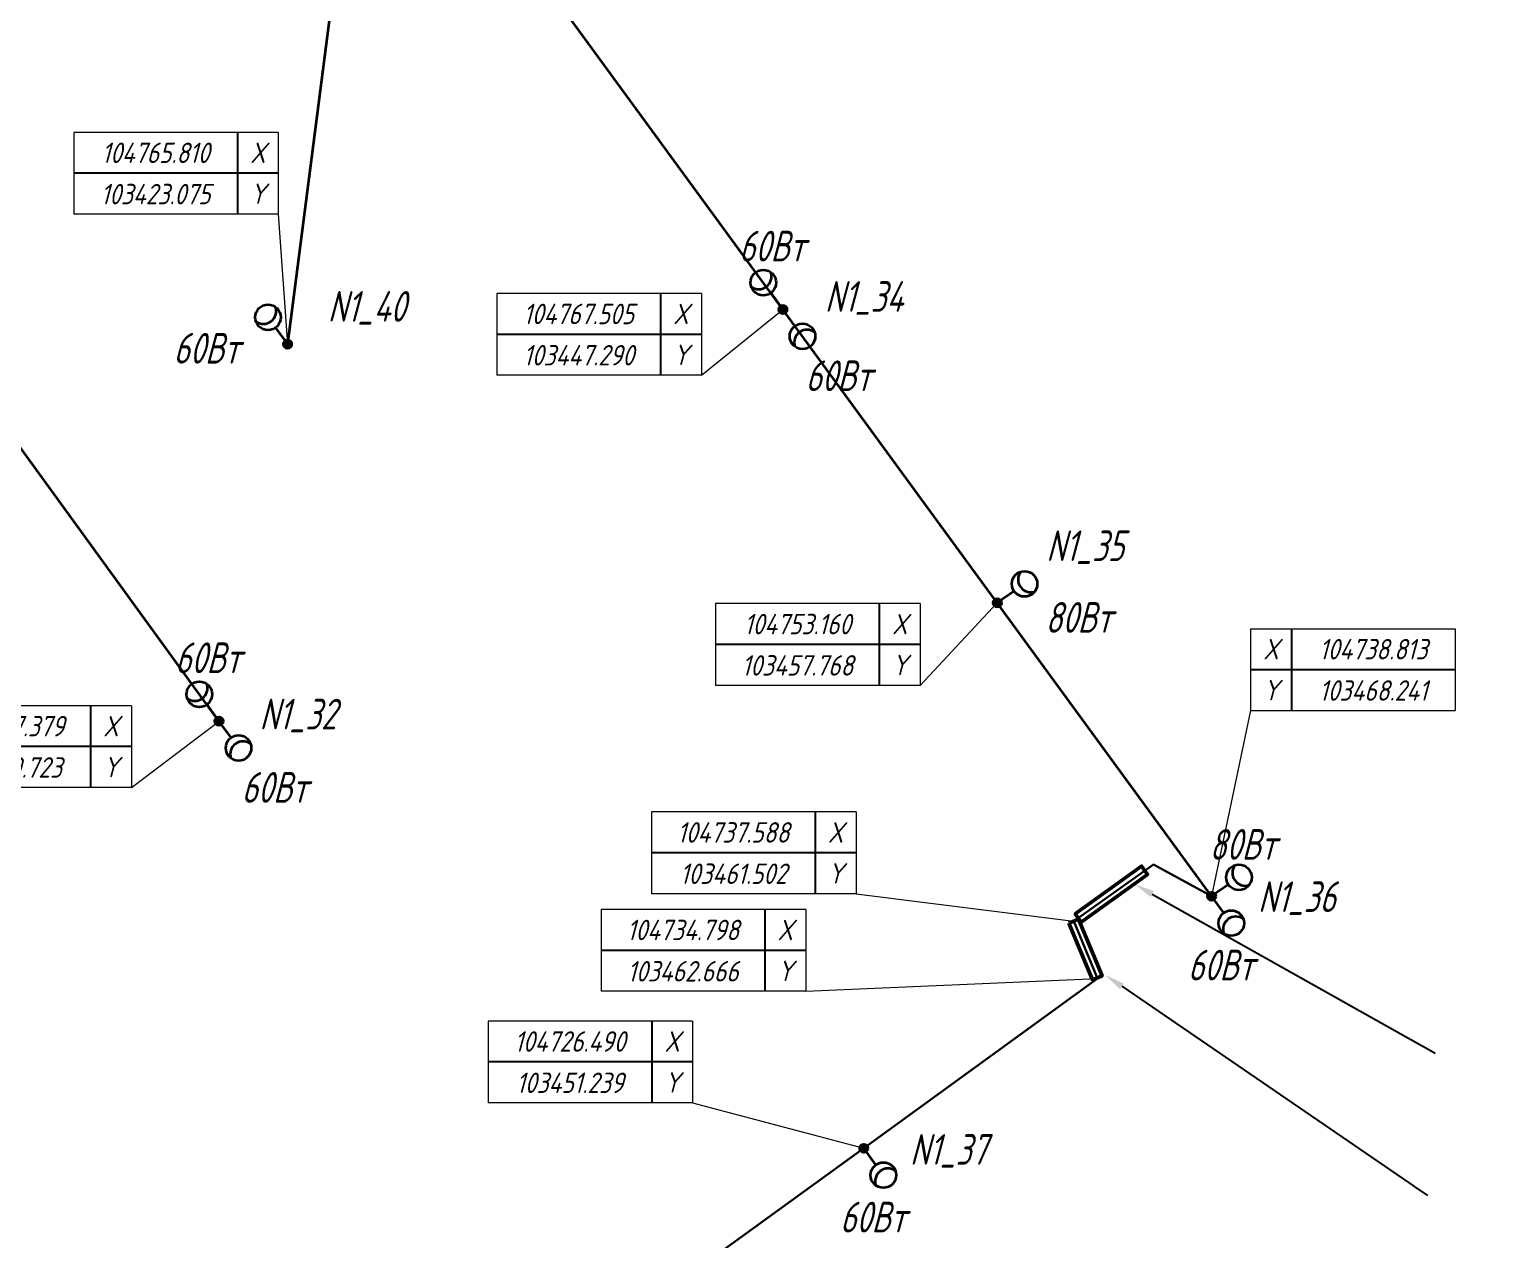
# Model space of a CAD drawing. Header units: millimetres. Extents: x -5263 to 103757798, y 0 to 105184226.
# Drawn here: x 103410457 to 103482416, y 104722025 to 104781197 of the extents above; entities that cross this region are included whole.
import ezdxf
from ezdxf import colors
from ezdxf.entities.mleader import LeaderData, LeaderLine
from ezdxf.enums import TextEntityAlignment as Align
from ezdxf.math import Vec2, Vec3

# ---------------------------------------------------------------- set-up
doc = ezdxf.new("R2010")
doc.units = ezdxf.units.MM
doc.set_wipeout_variables(frame=1)
doc.linetypes.add('CONTINOUS', pattern=[0])
for name, color, linetype, lineweight in [('_ПР_НО', 10, 'Continuous', 30), ('ЭО_Пл_Опора', 10, 'Continuous', 35), ('ЭО_Пл_Опора_Светильники', 10, 'Continuous', 35), ('ЭО_Пл_Распред_Сеть', 10, 'Continuous', 35), ('ЭО_Пл_Светильники', 10, 'Continuous', 25), ('ЭО_Пл_Светильники_Текст', 10, 'Continuous', 20), ('ЭО_Пл_Сеть_Освещения_В земле', 3, 'ID_N', 30), ('ЭО_Пл_Сеть_Освещения_Текст', 10, 'Continuous', 20), ('ЭС_Координата', 7, 'Continuous', 25)]:
    doc.layers.add(name, color=color, linetype=linetype, lineweight=lineweight)
doc.layers.get('0').off()
doc.styles.add('ПБГС', font='simplex.shx', dxfattribs={"width": 0.8, "oblique": 15})
doc.linetypes.add('ID_N', pattern='A,0,3,-3,["N",ПБГС,S=1.2,R=0,X=-1,Y=-0.5],-3,6', length=15)

# ---------------------------------------------------------------- blocks, each defined once
blk = doc.blocks.new('_None')
blk = doc.blocks.new('промежуточная')
h = blk.add_hatch(color=255)
edge = h.paths.add_edge_path()
edge.add_arc((0, 0), 0.833, 0, 360)
at = {"lineweight": 30}
blk.add_circle((0, 0), 0.833, dxfattribs=at)
blk = doc.blocks.new('*U433')
at = {"layer": 'ЭО_Пл_Светильники'}
blk.add_line((0, 2), (0, 0), dxfattribs=at)
at = {"layer": 'ЭО_Пл_Светильники', "linetype": 'ByBlock', "xscale": 250, "yscale": 250, "zscale": 250}
blk.add_blockref('промежуточная', (0, 0), dxfattribs=at)
at = {"style": 'ПБГС', "oblique": 15, "width": 0.7, "flags": 1}
blk.add_attdef('NAME', (0, -6), '', height=3.5, dxfattribs=at)
at = {"layer": 'ЭО_Пл_Светильники_Текст', "style": 'ПБГС', "oblique": 15, "width": 0.7}
blk.add_attdef('N_PYLON', (1981, -409), '', height=1500, dxfattribs=at)
at = {"layer": 'ЭО_Пл_Светильники_Текст', "style": 'ПБГС', "oblique": 15, "width": 0.7, "flags": 1}
for tag, p in [('TYPE', (0, 0)), ('MANUFACTURER', (0, -12)), ('SPECIFICATION_SECTION', (0, -18)), ('POWER', (0, -24)), ('GROUP', (0, -30))]:
    blk.add_attdef(tag, p, '', height=3.5, dxfattribs=at)
blk = doc.blocks.new('*U231')
at = {"layer": 'ЭО_Пл_Светильники'}
blk.add_line((0, 2), (0, 0), dxfattribs=at)
at = {"layer": 'ЭО_Пл_Светильники', "linetype": 'ByBlock', "xscale": 250, "yscale": 250, "zscale": 250}
blk.add_blockref('промежуточная', (0, 0), dxfattribs=at)
at = {"style": 'ПБГС', "oblique": 15, "width": 0.7, "flags": 1}
blk.add_attdef('NAME', (0, -6), '', height=3.5, dxfattribs=at)
at = {"layer": 'ЭО_Пл_Светильники_Текст', "style": 'ПБГС', "oblique": 15, "width": 0.7}
blk.add_attdef('N_PYLON', (2050, -118), '', height=1500, dxfattribs=at)
at = {"layer": 'ЭО_Пл_Светильники_Текст', "style": 'ПБГС', "oblique": 15, "width": 0.7, "flags": 1}
for tag, p in [('TYPE', (0, 0)), ('MANUFACTURER', (0, -12)), ('SPECIFICATION_SECTION', (0, -18)), ('POWER', (0, -24)), ('GROUP', (0, -30))]:
    blk.add_attdef(tag, p, '', height=3.5, dxfattribs=at)
blk = doc.blocks.new('*U246')
at = {"layer": 'ЭО_Пл_Светильники'}
blk.add_line((0, 2), (0, 0), dxfattribs=at)
at = {"layer": 'ЭО_Пл_Светильники', "linetype": 'ByBlock', "xscale": 250, "yscale": 250, "zscale": 250}
blk.add_blockref('промежуточная', (0, 0), dxfattribs=at)
at = {"style": 'ПБГС', "oblique": 15, "width": 0.7, "flags": 1}
blk.add_attdef('NAME', (0, -6), '', height=3.5, dxfattribs=at)
at = {"layer": 'ЭО_Пл_Светильники_Текст', "style": 'ПБГС', "oblique": 15, "width": 0.7}
blk.add_attdef('N_PYLON', (2394, 2041), '', height=1500, dxfattribs=at)
at = {"layer": 'ЭО_Пл_Светильники_Текст', "style": 'ПБГС', "oblique": 15, "width": 0.7, "flags": 1}
for tag, p in [('TYPE', (0, 0)), ('MANUFACTURER', (0, -12)), ('SPECIFICATION_SECTION', (0, -18)), ('POWER', (0, -24)), ('GROUP', (0, -30))]:
    blk.add_attdef(tag, p, '', height=3.5, dxfattribs=at)
blk = doc.blocks.new('*U249')
at = {"layer": 'ЭО_Пл_Светильники'}
blk.add_line((0, 2), (0, 0), dxfattribs=at)
at = {"layer": 'ЭО_Пл_Светильники', "linetype": 'ByBlock', "xscale": 250, "yscale": 250, "zscale": 250}
blk.add_blockref('промежуточная', (0, 0), dxfattribs=at)
at = {"style": 'ПБГС', "oblique": 15, "width": 0.7, "flags": 1}
blk.add_attdef('NAME', (0, -6), '', height=3.5, dxfattribs=at)
at = {"layer": 'ЭО_Пл_Светильники_Текст', "style": 'ПБГС', "oblique": 15, "width": 0.7}
blk.add_attdef('N_PYLON', (2266, -771), '', height=1500, dxfattribs=at)
at = {"layer": 'ЭО_Пл_Светильники_Текст', "style": 'ПБГС', "oblique": 15, "width": 0.7, "flags": 1}
for tag, p in [('TYPE', (0, 0)), ('MANUFACTURER', (0, -12)), ('SPECIFICATION_SECTION', (0, -18)), ('POWER', (0, -24)), ('GROUP', (0, -30))]:
    blk.add_attdef(tag, p, '', height=3.5, dxfattribs=at)
blk = doc.blocks.new('*U30')
at = {"layer": 'ЭО_Пл_Светильники'}
blk.add_line((0, 2), (0, 0), dxfattribs=at)
at = {"layer": 'ЭО_Пл_Светильники', "linetype": 'ByBlock', "xscale": 250, "yscale": 250, "zscale": 250}
blk.add_blockref('промежуточная', (0, 0), dxfattribs=at)
at = {"style": 'ПБГС', "oblique": 15, "width": 0.7, "flags": 1}
blk.add_attdef('NAME', (0, -6), '', height=3.5, dxfattribs=at)
at = {"layer": 'ЭО_Пл_Светильники_Текст', "style": 'ПБГС', "oblique": 15, "width": 0.7, "flags": 1}
for tag, p in [('TYPE', (0, 0)), ('MANUFACTURER', (0, -12)), ('SPECIFICATION_SECTION', (0, -18)), ('POWER', (0, -24)), ('GROUP', (0, -30))]:
    blk.add_attdef(tag, p, '', height=3.5, dxfattribs=at)
at = {"layer": 'ЭО_Пл_Светильники_Текст', "style": 'ПБГС', "oblique": 15, "width": 0.7}
blk.add_attdef('N_PYLON', (2257, -806), '', height=1500, dxfattribs=at)
blk = doc.blocks.new('*U27')
at = {"layer": 'ЭО_Пл_Светильники'}
blk.add_line((0, 2), (0, 0), dxfattribs=at)
at = {"layer": 'ЭО_Пл_Светильники', "linetype": 'ByBlock', "xscale": 250, "yscale": 250, "zscale": 250}
blk.add_blockref('промежуточная', (0, 0), dxfattribs=at)
at = {"style": 'ПБГС', "oblique": 15, "width": 0.7, "flags": 1}
blk.add_attdef('NAME', (0, -6), '', height=3.5, dxfattribs=at)
at = {"layer": 'ЭО_Пл_Светильники_Текст', "style": 'ПБГС', "oblique": 15, "width": 0.7}
blk.add_attdef('N_PYLON', (1964, 1095), '', height=1500, dxfattribs=at)
at = {"layer": 'ЭО_Пл_Светильники_Текст', "style": 'ПБГС', "oblique": 15, "width": 0.7, "flags": 1}
for tag, p in [('TYPE', (0, 0)), ('MANUFACTURER', (0, -12)), ('SPECIFICATION_SECTION', (0, -18)), ('POWER', (0, -24)), ('GROUP', (0, -30))]:
    blk.add_attdef(tag, p, '', height=3.5, dxfattribs=at)
blk = doc.blocks.new('*U211')
at = {"layer": 'ЭО_Пл_Опора_Светильники'}
h = blk.add_hatch(color=256, dxfattribs=at)
h.dxf.hatch_style = 1
h.paths.add_polyline_path([(-161, -117, 1), (161, 117, 1)])
blk.add_line((589, -808), (0, 0), dxfattribs=at)
for centre, radius in [((0, 0), 199), ((957, -1313), 625)]:
    blk.add_circle(centre, radius, dxfattribs=at)
blk.add_arc((1178, -1616), 625, 53.54546, 198.63025, dxfattribs=at)
at = {"style": 'ПБГС', "oblique": 15, "width": 0.7, "flags": 1}
for tag, p, height in [('TYPE', (-1704, -2539), 525000), ('NAME', (0, -3506), 875), ('MANUFACTURER', (0, -5006), 875), ('SPECIFICATION_SECTION', (0, -6506), 875), ('GROUP', (0, -9506), 875)]:
    blk.add_attdef(tag, p, '', height=height, dxfattribs=at)
at = {"layer": 'ЭО_Пл_Светильники_Текст', "style": 'ПБГС', "oblique": 15, "width": 0.7}
blk.add_attdef('POWER', (1103, -3993), '', height=1500, dxfattribs=at)
blk = doc.blocks.new('*U212')
at = {"layer": 'ЭО_Пл_Опора_Светильники'}
h = blk.add_hatch(color=256, dxfattribs=at)
h.dxf.hatch_style = 1
h.paths.add_polyline_path([(161, 117, 1), (-161, -117, 1)])
blk.add_line((-590, 807), (0, 0), dxfattribs=at)
for centre, radius in [((-959, 1312), 625), ((0, 0), 199)]:
    blk.add_circle(centre, radius, dxfattribs=at)
blk.add_arc((-1181, 1614), 625, 233.63971, 18.7245, dxfattribs=at)
at = {"style": 'ПБГС', "oblique": 15, "width": 0.7, "flags": 1}
for tag, p, height in [('TYPE', (-1704, -2539), 525000), ('NAME', (0, -3506), 875), ('MANUFACTURER', (0, -5006), 875), ('SPECIFICATION_SECTION', (0, -6506), 875), ('GROUP', (0, -9506), 875)]:
    blk.add_attdef(tag, p, '', height=height, dxfattribs=at)
at = {"layer": 'ЭО_Пл_Светильники_Текст', "style": 'ПБГС', "oblique": 15, "width": 0.7}
blk.add_attdef('POWER', (-2150, 2346), '', height=1500, dxfattribs=at)
blk = doc.blocks.new('*U228')
at = {"layer": 'ЭО_Пл_Опора_Светильники'}
h = blk.add_hatch(color=256, dxfattribs=at)
h.dxf.hatch_style = 1
h.paths.add_polyline_path([(161, 117, 1), (-161, -117, 1)])
blk.add_line((-590, 807), (0, 0), dxfattribs=at)
for centre, radius in [((-959, 1312), 625), ((0, 0), 199)]:
    blk.add_circle(centre, radius, dxfattribs=at)
blk.add_arc((-1181, 1614), 625, 233.63971, 18.7245, dxfattribs=at)
at = {"style": 'ПБГС', "oblique": 15, "width": 0.7, "flags": 1}
for tag, p, height in [('TYPE', (-1704, -2539), 525000), ('NAME', (0, -3506), 875), ('MANUFACTURER', (0, -5006), 875), ('SPECIFICATION_SECTION', (0, -6506), 875), ('GROUP', (0, -9506), 875)]:
    blk.add_attdef(tag, p, '', height=height, dxfattribs=at)
at = {"layer": 'ЭО_Пл_Светильники_Текст', "style": 'ПБГС', "oblique": 15, "width": 0.7}
blk.add_attdef('POWER', (-5581, -949), '', height=1500, dxfattribs=at)
blk = doc.blocks.new('*U245')
at = {"layer": 'ЭО_Пл_Опора_Светильники'}
h = blk.add_hatch(color=256, dxfattribs=at)
h.dxf.hatch_style = 1
h.paths.add_polyline_path([(114, -163, 1), (-114, 163, 1)])
blk.add_line((820, 572), (0, 0), dxfattribs=at)
for centre, radius in [((1333, 929), 625), ((0, 0), 199)]:
    blk.add_circle(centre, radius, dxfattribs=at)
blk.add_arc((1641, 1144), 625, 142.3373, 287.42209, dxfattribs=at)
at = {"style": 'ПБГС', "oblique": 15, "width": 0.7, "flags": 1}
for tag, p, height in [('TYPE', (-1704, -2539), 525000), ('NAME', (0, -3506), 875), ('MANUFACTURER', (0, -5006), 875), ('SPECIFICATION_SECTION', (0, -6506), 875), ('GROUP', (0, -9506), 875)]:
    blk.add_attdef(tag, p, '', height=height, dxfattribs=at)
at = {"layer": 'ЭО_Пл_Светильники_Текст', "style": 'ПБГС', "oblique": 15, "width": 0.7}
blk.add_attdef('POWER', (2348, -1462), '', height=1500, dxfattribs=at)
blk = doc.blocks.new('*U248')
at = {"layer": 'ЭО_Пл_Опора_Светильники'}
h = blk.add_hatch(color=256, dxfattribs=at)
h.dxf.hatch_style = 1
h.paths.add_polyline_path([(114, -163, 1), (-114, 163, 1)])
blk.add_line((820, 572), (0, 0), dxfattribs=at)
for centre, radius in [((1333, 929), 625), ((0, 0), 199)]:
    blk.add_circle(centre, radius, dxfattribs=at)
blk.add_arc((1641, 1144), 625, 142.3373, 287.42209, dxfattribs=at)
at = {"style": 'ПБГС', "oblique": 15, "width": 0.7, "flags": 1}
for tag, p, height in [('TYPE', (-1704, -2539), 525000), ('NAME', (0, -3506), 875), ('MANUFACTURER', (0, -5006), 875), ('SPECIFICATION_SECTION', (0, -6506), 875), ('GROUP', (0, -9506), 875)]:
    blk.add_attdef(tag, p, '', height=height, dxfattribs=at)
at = {"layer": 'ЭО_Пл_Светильники_Текст', "style": 'ПБГС', "oblique": 15, "width": 0.7}
blk.add_attdef('POWER', (-106, 1787), '', height=1500, dxfattribs=at)
blk = doc.blocks.new('*U247')
at = {"layer": 'ЭО_Пл_Опора_Светильники'}
h = blk.add_hatch(color=256, dxfattribs=at)
h.dxf.hatch_style = 1
h.paths.add_polyline_path([(-160, -118, 1), (160, 118, 1)])
blk.add_line((591, -807), (0, 0), dxfattribs=at)
for centre, radius in [((0, 0), 199), ((961, -1311), 625)]:
    blk.add_circle(centre, radius, dxfattribs=at)
blk.add_arc((1182, -1613), 625, 53.69868, 198.78347, dxfattribs=at)
at = {"style": 'ПБГС', "oblique": 15, "width": 0.7, "flags": 1}
for tag, p, height in [('TYPE', (-1704, -2539), 525000), ('NAME', (0, -3506), 875), ('MANUFACTURER', (0, -5006), 875), ('SPECIFICATION_SECTION', (0, -6506), 875), ('GROUP', (0, -9506), 875)]:
    blk.add_attdef(tag, p, '', height=height, dxfattribs=at)
at = {"layer": 'ЭО_Пл_Светильники_Текст', "style": 'ПБГС', "oblique": 15, "width": 0.7}
blk.add_attdef('POWER', (-1162, -4114), '', height=1500, dxfattribs=at)
blk = doc.blocks.new('*U495')
blk.add_wipeout([(3.81, 18.16), (3.81, 26.16), (23.81, 26.16), (23.81, 18.16)])
at = {"lineweight": 0}
blk.add_line((3.81, 18.16), (0, 0), dxfattribs=at)
at = {"color": 0, "lineweight": 0, "transparency": 16777216}
for points in [[(3.81, 26.16), (3.81, 18.16), (3.81, 18.16), (3.81, 18.16)], [(3.81, 26.16), (23.81, 26.16)], [(23.81, 26.16), (23.81, 18.16), (23.81, 18.16), (23.81, 18.16)], [(3.81, 18.16), (23.81, 18.16)]]:
    blk.add_lwpolyline(points, dxfattribs=at)
at = {"transparency": 16777216}
for points in [[(7.81, 26.16), (7.81, 18.16)], [(3.81, 22.16), (23.81, 22.16)]]:
    blk.add_lwpolyline(points, dxfattribs=at)
at = {"color": 7, "transparency": 16777216, "char_height": 2, "width": 4, "attachment_point": 5, "style": 'ПБГС'}
for s, insert in [('X', (5.81, 24.16)), ('Y', (5.81, 20.16))]:
    blk.add_mtext(s, dxfattribs=dict(at, insert=insert))
at = {"color": 250, "transparency": 16777216, "style": 'ПБГС', "oblique": 15, "width": 0.8, "flags": 8}
for tag, p in [('КООРДИНАТАY', (15.81, 24.16)), ('КООРДИНАТАX', (15.81, 20.12))]:
    blk.add_attdef(tag, text='', height=2, dxfattribs=at).set_placement(p, align=Align.MIDDLE_CENTER)
blk = doc.blocks.new('*U496')
blk.add_wipeout([(-16.73, 4.44), (-16.73, 12.44), (-36.73, 12.44), (-36.73, 4.44)])
at = {"lineweight": 0}
blk.add_line((-16.73, 4.44), (0, 0), dxfattribs=at)
at = {"color": 0, "lineweight": 0, "transparency": 16777216}
for points in [[(-36.73, 12.44), (-36.73, 4.44), (-36.73, 4.44), (-36.73, 4.44)], [(-16.73, 12.44), (-36.73, 12.44)], [(-16.73, 12.44), (-16.73, 4.44), (-16.73, 4.44), (-16.73, 4.44)], [(-16.73, 4.44), (-36.73, 4.44)]]:
    blk.add_lwpolyline(points, dxfattribs=at)
at = {"transparency": 16777216}
for points in [[(-20.73, 12.44), (-20.73, 4.44)], [(-16.73, 8.44), (-36.73, 8.44)]]:
    blk.add_lwpolyline(points, dxfattribs=at)
at = {"color": 7, "transparency": 16777216, "char_height": 2, "width": 4, "attachment_point": 5, "style": 'ПБГС'}
for s, insert in [('X', (-18.73, 10.44)), ('Y', (-18.73, 6.44))]:
    blk.add_mtext(s, dxfattribs=dict(at, insert=insert))
at = {"color": 250, "transparency": 16777216, "style": 'ПБГС', "oblique": 15, "width": 0.8, "flags": 8}
for tag, p in [('КООРДИНАТАY', (-28.73, 10.44)), ('КООРДИНАТАX', (-28.73, 6.4))]:
    blk.add_attdef(tag, text='', height=2, dxfattribs=at).set_placement(p, align=Align.MIDDLE_CENTER)
blk = doc.blocks.new('*U511')
blk.add_wipeout([(-8.57, -6.5), (-8.57, 1.5), (-28.57, 1.5), (-28.57, -6.5)])
at = {"lineweight": 0}
blk.add_line((-8.57, -6.5), (0, 0), dxfattribs=at)
at = {"color": 0, "lineweight": 0, "transparency": 16777216}
for points in [[(-28.57, 1.5), (-28.57, -6.5), (-28.57, -6.5), (-28.57, -6.5)], [(-8.57, 1.5), (-28.57, 1.5)], [(-8.57, 1.5), (-8.57, -6.5), (-8.57, -6.5), (-8.57, -6.5)], [(-8.57, -6.5), (-28.57, -6.5)]]:
    blk.add_lwpolyline(points, dxfattribs=at)
at = {"transparency": 16777216}
for points in [[(-12.57, 1.5), (-12.57, -6.5)], [(-8.57, -2.5), (-28.57, -2.5)]]:
    blk.add_lwpolyline(points, dxfattribs=at)
at = {"color": 7, "transparency": 16777216, "char_height": 2, "width": 4, "attachment_point": 5, "style": 'ПБГС'}
for s, insert in [('X', (-10.57, -0.5)), ('Y', (-10.57, -4.5))]:
    blk.add_mtext(s, dxfattribs=dict(at, insert=insert))
at = {"color": 250, "transparency": 16777216, "style": 'ПБГС', "oblique": 15, "width": 0.8, "flags": 8}
for tag, p in [('КООРДИНАТАY', (-20.57, -0.5)), ('КООРДИНАТАX', (-20.57, -4.54))]:
    blk.add_attdef(tag, text='', height=2, dxfattribs=at).set_placement(p, align=Align.MIDDLE_CENTER)
blk = doc.blocks.new('*U510')
blk.add_wipeout([(-7.54, -8.08), (-7.54, -0.08), (-27.54, -0.08), (-27.54, -8.08)])
at = {"lineweight": 0}
blk.add_line((-7.54, -8.08), (0, 0), dxfattribs=at)
at = {"color": 0, "lineweight": 0, "transparency": 16777216}
for points in [[(-27.54, -0.08), (-27.54, -8.08), (-27.54, -8.08), (-27.54, -8.08)], [(-7.54, -0.08), (-27.54, -0.08)], [(-7.54, -0.08), (-7.54, -8.08), (-7.54, -8.08), (-7.54, -8.08)], [(-7.54, -8.08), (-27.54, -8.08)]]:
    blk.add_lwpolyline(points, dxfattribs=at)
at = {"transparency": 16777216}
for points in [[(-11.54, -0.08), (-11.54, -8.08)], [(-7.54, -4.08), (-27.54, -4.08)]]:
    blk.add_lwpolyline(points, dxfattribs=at)
at = {"color": 7, "transparency": 16777216, "char_height": 2, "width": 4, "attachment_point": 5, "style": 'ПБГС'}
for s, insert in [('X', (-9.54, -2.08)), ('Y', (-9.54, -6.08))]:
    blk.add_mtext(s, dxfattribs=dict(at, insert=insert))
at = {"color": 250, "transparency": 16777216, "style": 'ПБГС', "oblique": 15, "width": 0.8, "flags": 8}
for tag, p in [('КООРДИНАТАY', (-19.54, -2.08)), ('КООРДИНАТАX', (-19.54, -6.12))]:
    blk.add_attdef(tag, text='', height=2, dxfattribs=at).set_placement(p, align=Align.MIDDLE_CENTER)
blk = doc.blocks.new('*U509')
blk.add_wipeout([(-7.98, -6.44), (-7.98, 1.56), (-27.98, 1.56), (-27.98, -6.44)])
at = {"lineweight": 0}
blk.add_line((-7.98, -6.44), (0, 0), dxfattribs=at)
at = {"color": 0, "lineweight": 0, "transparency": 16777216}
for points in [[(-27.98, 1.56), (-27.98, -6.44), (-27.98, -6.44), (-27.98, -6.44)], [(-7.98, 1.56), (-27.98, 1.56)], [(-7.98, 1.56), (-7.98, -6.44), (-7.98, -6.44), (-7.98, -6.44)], [(-7.98, -6.44), (-27.98, -6.44)]]:
    blk.add_lwpolyline(points, dxfattribs=at)
at = {"transparency": 16777216}
for points in [[(-11.98, 1.56), (-11.98, -6.44)], [(-7.98, -2.44), (-27.98, -2.44)]]:
    blk.add_lwpolyline(points, dxfattribs=at)
at = {"color": 7, "transparency": 16777216, "char_height": 2, "width": 4, "attachment_point": 5, "style": 'ПБГС'}
for s, insert in [('X', (-9.98, -0.44)), ('Y', (-9.98, -4.44))]:
    blk.add_mtext(s, dxfattribs=dict(at, insert=insert))
at = {"color": 250, "transparency": 16777216, "style": 'ПБГС', "oblique": 15, "width": 0.8, "flags": 8}
for tag, p in [('КООРДИНАТАY', (-19.98, -0.44)), ('КООРДИНАТАX', (-19.98, -4.48))]:
    blk.add_attdef(tag, text='', height=2, dxfattribs=at).set_placement(p, align=Align.MIDDLE_CENTER)
blk = doc.blocks.new('*U515')
blk.add_wipeout([(-0.91, 12.71), (-0.91, 20.71), (-20.91, 20.71), (-20.91, 12.71)])
at = {"lineweight": 0}
blk.add_line((-0.91, 12.71), (0, 0), dxfattribs=at)
at = {"color": 0, "lineweight": 0, "transparency": 16777216}
for points in [[(-20.91, 20.71), (-20.91, 12.71), (-20.91, 12.71), (-20.91, 12.71)], [(-0.91, 20.71), (-20.91, 20.71)], [(-0.91, 20.71), (-0.91, 12.71), (-0.91, 12.71), (-0.91, 12.71)], [(-0.91, 12.71), (-20.91, 12.71)]]:
    blk.add_lwpolyline(points, dxfattribs=at)
at = {"transparency": 16777216}
for points in [[(-4.91, 20.71), (-4.91, 12.71)], [(-0.91, 16.71), (-20.91, 16.71)]]:
    blk.add_lwpolyline(points, dxfattribs=at)
at = {"color": 7, "transparency": 16777216, "char_height": 2, "width": 4, "attachment_point": 5, "style": 'ПБГС'}
for s, insert in [('X', (-2.91, 18.71)), ('Y', (-2.91, 14.71))]:
    blk.add_mtext(s, dxfattribs=dict(at, insert=insert))
at = {"color": 250, "transparency": 16777216, "style": 'ПБГС', "oblique": 15, "width": 0.8, "flags": 8}
for tag, p in [('КООРДИНАТАY', (-12.91, 18.71)), ('КООРДИНАТАX', (-12.91, 14.67))]:
    blk.add_attdef(tag, text='', height=2, dxfattribs=at).set_placement(p, align=Align.MIDDLE_CENTER)
blk = doc.blocks.new('*U560')
blk.add_wipeout([(-28.53, -1.27), (-28.53, 6.73), (-48.53, 6.73), (-48.53, -1.27)])
at = {"lineweight": 0}
blk.add_line((-28.53, -1.27), (0, 0), dxfattribs=at)
at = {"color": 0, "lineweight": 0, "transparency": 16777216}
for points in [[(-48.53, 6.73), (-48.53, -1.27), (-48.53, -1.27), (-48.53, -1.27)], [(-28.53, 6.73), (-48.53, 6.73)], [(-28.53, 6.73), (-28.53, -1.27), (-28.53, -1.27), (-28.53, -1.27)], [(-28.53, -1.27), (-48.53, -1.27)]]:
    blk.add_lwpolyline(points, dxfattribs=at)
at = {"transparency": 16777216}
for points in [[(-32.53, 6.73), (-32.53, -1.27)], [(-28.53, 2.73), (-48.53, 2.73)]]:
    blk.add_lwpolyline(points, dxfattribs=at)
at = {"color": 7, "transparency": 16777216, "char_height": 2, "width": 4, "attachment_point": 5, "style": 'ПБГС'}
for s, insert in [('X', (-30.53, 4.73)), ('Y', (-30.53, 0.73))]:
    blk.add_mtext(s, dxfattribs=dict(at, insert=insert))
at = {"color": 250, "transparency": 16777216, "style": 'ПБГС', "oblique": 15, "width": 0.8, "flags": 8}
for tag, p in [('КООРДИНАТАY', (-40.53, 4.73)), ('КООРДИНАТАX', (-40.53, 0.69))]:
    blk.add_attdef(tag, text='', height=2, dxfattribs=at).set_placement(p, align=Align.MIDDLE_CENTER)
blk = doc.blocks.new('*U561')
blk.add_wipeout([(-21.28, 2.69), (-21.28, 10.69), (-41.28, 10.69), (-41.28, 2.69)])
at = {"lineweight": 0}
blk.add_line((-21.28, 2.69), (0, 0), dxfattribs=at)
at = {"color": 0, "lineweight": 0, "transparency": 16777216}
for points in [[(-41.28, 10.69), (-41.28, 2.69), (-41.28, 2.69), (-41.28, 2.69)], [(-21.28, 10.69), (-41.28, 10.69)], [(-21.28, 10.69), (-21.28, 2.69), (-21.28, 2.69), (-21.28, 2.69)], [(-21.28, 2.69), (-41.28, 2.69)]]:
    blk.add_lwpolyline(points, dxfattribs=at)
at = {"transparency": 16777216}
for points in [[(-25.28, 10.69), (-25.28, 2.69)], [(-21.28, 6.69), (-41.28, 6.69)]]:
    blk.add_lwpolyline(points, dxfattribs=at)
at = {"color": 7, "transparency": 16777216, "char_height": 2, "width": 4, "attachment_point": 5, "style": 'ПБГС'}
for s, insert in [('X', (-23.28, 8.69)), ('Y', (-23.28, 4.69))]:
    blk.add_mtext(s, dxfattribs=dict(at, insert=insert))
at = {"color": 250, "transparency": 16777216, "style": 'ПБГС', "oblique": 15, "width": 0.8, "flags": 8}
for tag, p in [('КООРДИНАТАY', (-33.28, 8.69)), ('КООРДИНАТАX', (-33.28, 4.65))]:
    blk.add_attdef(tag, text='', height=2, dxfattribs=at).set_placement(p, align=Align.MIDDLE_CENTER)
blk = doc.blocks.new('*U595')
at = {"color": 0, "linetype": 'ByBlock', "lineweight": -2}
blk.add_lwpolyline([(0.146, -0.203), (3.393, 2.133), (3.101, 2.539), (-0.146, 0.203)], close=True, dxfattribs=at)
blk = doc.blocks.new('*U596')
at = {"color": 0, "linetype": 'ByBlock', "lineweight": -2}
blk.add_lwpolyline([(-0.231, -0.096), (0.925, -2.865), (1.387, -2.672), (0.231, 0.096)], close=True, dxfattribs=at)

msp = doc.modelspace()

# ---------------------------------------------------------------- linework, layer by layer
at = {"layer": 'ЭО_Пл_Распред_Сеть'}
for points in [[(103426888, 104795439), (103423075, 104765808)], [(103447288, 104767505), (103426888, 104795439)], [(103419721, 104747376), (103399375, 104775392)], [(103468244, 104738809), (103447288, 104767507)]]:
    msp.add_lwpolyline(points, dxfattribs=at)
at = {"layer": 'ЭО_Пл_Сеть_Освещения_В земле'}
msp.add_lwpolyline([(103417121, 104701767), (103434127, 104714088), (103451239, 104726487), (103462666, 104734798), (103461502, 104737588), (103465404, 104740363), (103468244, 104738811)], dxfattribs=at)

# ---------------------------------------------------------------- block references
at = {"layer": 'ЭО_Пл_Опора'}
for name, p, values in [('*U231', (103447288, 104767505), {'N_PYLON': 'N1_34'}), ('*U27', (103423075, 104765808), {'N_PYLON': 'N1_40'}), ('*U246', (103457766, 104753157), {'N_PYLON': 'N1_35'}), ('*U433', (103419721, 104747376), {'N_PYLON': 'N1_32'}), ('*U249', (103468244, 104738809), {'N_PYLON': 'N1_36'}), ('*U30', (103451239, 104726487), {'N_PYLON': 'N1_37'})]:
    msp.add_blockref(name, p, dxfattribs=at).add_auto_attribs(values)
at = {"layer": 'ЭО_Пл_Светильники'}
for name, p, values in [('*U212', (103447288, 104767505), {'POWER': '60Вт'}), ('*U228', (103423075, 104765807), {'POWER': '60Вт'}), ('*U211', (103447288, 104767505), {'POWER': '60Вт'}), ('*U245', (103457766, 104753157), {'POWER': '80Вт'}), ('*U212', (103419721, 104747376), {'POWER': '60Вт'}), ('*U211', (103419721, 104747376), {'POWER': '60Вт'}), ('*U248', (103468244, 104738809), {'POWER': '80Вт'}), ('*U247', (103468244, 104738809), {'POWER': '60Вт'}), ('*U247', (103451239, 104726487), {'POWER': '60Вт'})]:
    msp.add_blockref(name, p, dxfattribs=at).add_auto_attribs(values)

# ---------------------------------------------------------------- leaders
at = {"layer": 'ЭО_Пл_Сеть_Освещения_Текст'}
ml = msp.add_multileader_mtext('Standard', dxfattribs=at)
ml.set_content('Условные обозначения:', color=256, style='ПБГС')
ml.set_leader_properties(color=256, linetype='ByLayer', lineweight=-1)
ml.set_arrow_properties(name='NONE')
ml.build(insert=Vec2(0, 0))
ml.multileader.update_dxf_attribs({"text_left_attachment_type": 6, "text_right_attachment_type": 6, "dogleg_length": 0.5, "arrow_head_size": 2000, "scale": 500})
ctx = ml.context
ctx.base_point, ctx.scale, ctx.char_height, ctx.arrow_head_size, ctx.landing_gap_size, ctx.plane_origin = Vec3(103721923, 105117157), 500, 1250, 2000, 1000, Vec3(103717280, 105121639)
ctx.left_attachment, ctx.right_attachment = 6, 6
notes = []
notes.append((ctx, [(0, (0, 0, 0), (0, 0), (1, 0), 1, [])]))
ctx.mtext.insert, ctx.mtext.rotation, ctx.mtext.flow_direction = Vec3(103722923, 105118657), 6.283185, 5
ml = msp.add_multileader_mtext('Standard', dxfattribs=at)
ml.set_content('Проектируемая опора н.о. ОГККВ-7,5/ОГКС-7,5', color=256, style='ПБГС')
ml.set_leader_properties(color=256, linetype='ByLayer', lineweight=-1)
ml.set_arrow_properties(name='NONE')
ml.build(insert=Vec2(0, 0))
ml.multileader.update_dxf_attribs({"text_left_attachment_type": 6, "text_right_attachment_type": 6, "dogleg_length": 0.5, "arrow_head_size": 2000, "scale": 500})
ctx = ml.context
ctx.base_point, ctx.scale, ctx.char_height, ctx.arrow_head_size, ctx.landing_gap_size, ctx.plane_origin = Vec3(103725173, 105113213), 500, 1250, 2000, 1000, Vec3(103726179, 105116515)
ctx.left_attachment, ctx.right_attachment = 6, 6
notes.append((ctx, [(0, (0, 0, 0), (0, 0), (1, 0), 1, [])]))
ctx.mtext.insert, ctx.mtext.flow_direction = Vec3(103726173, 105114879), 5
ml = msp.add_multileader_mtext('Standard', dxfattribs=at)
ml.set_content('Проектируемая опора н.о. ОГК-4', color=256, style='ПБГС')
ml.set_leader_properties(color=256, linetype='ByLayer', lineweight=-1)
ml.set_arrow_properties(name='NONE')
ml.build(insert=Vec2(0, 0))
ml.multileader.update_dxf_attribs({"text_left_attachment_type": 6, "text_right_attachment_type": 6, "dogleg_length": 0.5, "arrow_head_size": 2000, "scale": 500})
ctx = ml.context
ctx.base_point, ctx.scale, ctx.char_height, ctx.arrow_head_size, ctx.landing_gap_size, ctx.plane_origin = Vec3(103725088, 105109558), 500, 1250, 2000, 1000, Vec3(103726094, 105112860)
ctx.left_attachment, ctx.right_attachment = 6, 6
notes.append((ctx, [(0, (0, 0, 0), (0, 0), (1, 0), 1, [])]))
ctx.mtext.insert, ctx.mtext.flow_direction = Vec3(103726088, 105111224), 5
ml = msp.add_multileader_mtext('Standard', dxfattribs=at)
ml.set_content('Проектируемый cветильник GALAD Волна LED Мини   ', color=256, style='ПБГС')
ml.set_leader_properties(color=256, linetype='ByLayer', lineweight=-1)
ml.set_arrow_properties(name='NONE')
ml.build(insert=Vec2(0, 0))
ml.multileader.update_dxf_attribs({"text_left_attachment_type": 6, "text_right_attachment_type": 6, "dogleg_length": 0.5, "arrow_head_size": 2000, "scale": 500})
ctx = ml.context
ctx.base_point, ctx.scale, ctx.char_height, ctx.arrow_head_size, ctx.landing_gap_size, ctx.plane_origin = Vec3(103721068, 105105564), 500, 1250, 2000, 1000, Vec3(103717217, 105108867)
ctx.left_attachment, ctx.right_attachment = 6, 6
notes.append((ctx, [(0, (0, 0, 0), (0, 0), (1, 0), 1, [])]))
ctx.mtext.insert, ctx.mtext.rotation, ctx.mtext.flow_direction = Vec3(103722068, 105107231), 6.283185, 5
ml = msp.add_multileader_mtext('Standard', dxfattribs=at)
ml.set_content('Проектируемый пункт питания/пункт учета', color=256, style='ПБГС')
ml.set_leader_properties(color=256, linetype='ByLayer', lineweight=-1)
ml.set_arrow_properties(name='NONE')
ml.build(insert=Vec2(0, 0))
ml.multileader.update_dxf_attribs({"text_left_attachment_type": 6, "text_right_attachment_type": 6, "dogleg_length": 0.5, "arrow_head_size": 2000, "scale": 500})
ctx = ml.context
ctx.base_point, ctx.scale, ctx.char_height, ctx.arrow_head_size, ctx.landing_gap_size, ctx.plane_origin = Vec3(103721068, 105102643), 500, 1250, 2000, 1000, Vec3(103717217, 105105945)
ctx.left_attachment, ctx.right_attachment = 6, 6
notes.append((ctx, [(0, (0, 0, 0), (0, 0), (1, 0), 1, [])]))
ctx.mtext.insert, ctx.mtext.rotation, ctx.mtext.flow_direction = Vec3(103722068, 105104309), 6.283185, 5
ml = msp.add_multileader_mtext('Standard', dxfattribs=at)
ml.set_content('Кабель в земле', color=256, style='ПБГС')
ml.set_leader_properties(color=256, linetype='ByLayer', lineweight=-1)
ml.set_arrow_properties(name='NONE')
ml.build(insert=Vec2(0, 0))
ml.multileader.update_dxf_attribs({"text_left_attachment_type": 6, "text_right_attachment_type": 6, "dogleg_length": 0.5, "arrow_head_size": 2000, "scale": 500})
ctx = ml.context
ctx.base_point, ctx.scale, ctx.char_height, ctx.arrow_head_size, ctx.landing_gap_size, ctx.plane_origin = Vec3(103721068, 105099665), 500, 1250, 2000, 1000, Vec3(103717217, 105102801)
ctx.left_attachment, ctx.right_attachment = 6, 6
notes.append((ctx, [(0, (0, 0, 0), (0, 0), (1, 0), 1, [])]))
ctx.mtext.insert, ctx.mtext.rotation, ctx.mtext.flow_direction = Vec3(103722068, 105101165), 6.283185, 5
ml = msp.add_multileader_mtext('Standard', dxfattribs=at)
ml.set_content('Кабель по воздуху', color=256, style='ПБГС')
ml.set_leader_properties(color=256, linetype='ByLayer', lineweight=-1)
ml.set_arrow_properties(name='NONE')
ml.build(insert=Vec2(0, 0))
ml.multileader.update_dxf_attribs({"text_left_attachment_type": 6, "text_right_attachment_type": 6, "dogleg_length": 0.5, "arrow_head_size": 2000, "scale": 500})
ctx = ml.context
ctx.base_point, ctx.scale, ctx.char_height, ctx.arrow_head_size, ctx.landing_gap_size, ctx.plane_origin = Vec3(103721142, 105096376), 500, 1250, 2000, 1000, Vec3(103717290, 105099679)
ctx.left_attachment, ctx.right_attachment = 6, 6
notes.append((ctx, [(0, (0, 0, 0), (0, 0), (1, 0), 1, [])]))
ctx.mtext.insert, ctx.mtext.rotation, ctx.mtext.flow_direction = Vec3(103722142, 105098043), 6.283185, 5
for ctx, leaders in notes:
    for number, flags, end, landing, length, lines in leaders:
        leader = LeaderData()
        leader.index, (leader.has_last_leader_line, leader.has_dogleg_vector, leader.attachment_direction) = number, flags
        leader.last_leader_point, leader.dogleg_vector, leader.dogleg_length = Vec3(end), Vec3(landing), length
        for number, points, colour, breaks in lines:
            line = LeaderLine()
            line.index, line.vertices, line.color, line.breaks = number, Vec3.list(points), colors.encode_raw_color(colour), breaks
            leader.lines.append(line)
        ctx.leaders.append(leader)

# ---------------------------------------------------------------- next in the draw order: block references
at = {"layer": 'ЭС_Координата', "lineweight": 70, "xscale": 500, "yscale": 500, "zscale": 500}
for name, p, values in [('*U515', (103423075, 104765810), {'КООРДИНАТАX': '103423.075', 'КООРДИНАТАY': '104765.810'}), ('*U509', (103447290, 104767505), {'КООРДИНАТАX': '103447.290', 'КООРДИНАТАY': '104767.505'}), ('*U510', (103457768, 104753160), {'КООРДИНАТАX': '103457.768', 'КООРДИНАТАY': '104753.160'}), ('*U495', (103468241, 104738813), {'КООРДИНАТАX': '103468.241', 'КООРДИНАТАY': '104738.813'}), ('*U511', (103419723, 104747379), {'КООРДИНАТАX': '103419.723', 'КООРДИНАТАY': '104747.379'}), ('*U560', (103462666, 104734798), {'КООРДИНАТАX': '103462.666', 'КООРДИНАТАY': '104734.798'}), ('*U496', (103451239, 104726490), {'КООРДИНАТАX': '103451.239', 'КООРДИНАТАY': '104726.490'})]:
    msp.add_blockref(name, p, dxfattribs=at).add_auto_attribs(values)

# ---------------------------------------------------------------- next in the draw order: block references
msp.add_blockref('*U561', (103461502, 104737588), dxfattribs=at).add_auto_attribs({'КООРДИНАТАX': '103461.502', 'КООРДИНАТАY': '104737.588'})

# ---------------------------------------------------------------- next in the draw order: block references
at = {"layer": '_ПР_НО', "color": 5, "linetype": 'CONTINOUS', "lineweight": 50, "xscale": 1000, "yscale": 1000, "zscale": 1000, "rotation": 359.9961694606591}
for name, p in [('*U595', (103461723, 104737746)), ('*U596', (103461502, 104737588))]:
    msp.add_blockref(name, p, dxfattribs=at)

# ---------------------------------------------------------------- next in the draw order: leaders
at = {"layer": 'ЭС_Координата', "lineweight": 25}
ml = msp.add_multileader_mtext('Standard', dxfattribs=at)
ml.set_content('', color=256, style='ПБГС')
ml.set_leader_properties()
ml.build(insert=Vec2(0, 0))
ml.multileader.update_dxf_attribs({"has_dogleg": 0, "has_text_frame": 1, "text_left_attachment_type": 0, "text_right_attachment_type": 0, "dogleg_length": 0, "arrow_head_size": 1000})
ctx = ml.context
ctx.base_point, ctx.char_height, ctx.arrow_head_size, ctx.landing_gap_size, ctx.plane_origin, ctx.plane_x_axis, ctx.plane_y_axis = Vec3(103479174, 104731143), 1200, 1000, 0, Vec3(103293297, 104787634), Vec3(1, -0.000067), Vec3(0.000067, 1)
ctx.left_attachment, ctx.right_attachment = 0, 0
notes = []
notes.append((ctx, [(0, (1, 1, 0), (103479174, 104731143), (1, -0.000067), 0, [(0, [(103464465, 104739410)], 0, [])])]))
ctx.mtext.insert, ctx.mtext.text_direction, ctx.mtext.rotation = Vec3(103479174, 104731143), Vec3(1, -0.000067), 6.283118
ctx.mtext.has_bg_fill, ctx.mtext.bg_color, ctx.mtext.bg_scale_factor, ctx.mtext.bg_transparency, ctx.mtext.use_window_bg_color = 1, -1027028792, 1.5, 0, 1
for ctx, leaders in notes:
    for number, flags, end, landing, length, lines in leaders:
        leader = LeaderData()
        leader.index, (leader.has_last_leader_line, leader.has_dogleg_vector, leader.attachment_direction) = number, flags
        leader.last_leader_point, leader.dogleg_vector, leader.dogleg_length = Vec3(end), Vec3(landing), length
        for number, points, colour, breaks in lines:
            line = LeaderLine()
            line.index, line.vertices, line.color, line.breaks = number, Vec3.list(points), colors.encode_raw_color(colour), breaks
            leader.lines.append(line)
        ctx.leaders.append(leader)

# ---------------------------------------------------------------- next in the draw order: leaders
ml = msp.add_multileader_mtext('Standard', dxfattribs=at)
ml.set_content('', color=256, style='ПБГС')
ml.set_leader_properties()
ml.build(insert=Vec2(0, 0))
ml.multileader.update_dxf_attribs({"has_dogleg": 0, "has_text_frame": 1, "text_left_attachment_type": 0, "text_right_attachment_type": 0, "dogleg_length": 0, "arrow_head_size": 1000})
ctx = ml.context
ctx.base_point, ctx.char_height, ctx.arrow_head_size, ctx.landing_gap_size, ctx.plane_origin, ctx.plane_x_axis, ctx.plane_y_axis = Vec3(103478790, 104724177), 1200, 1000, 0, Vec3(103292914, 104780667), Vec3(1, -0.000067), Vec3(0.000067, 1)
ctx.left_attachment, ctx.right_attachment = 0, 0
notes = []
notes.append((ctx, [(0, (1, 1, 0), (103478790, 104724177), (1, -0.000067), 0, [(0, [(103463025, 104734973)], 0, [])])]))
ctx.mtext.insert, ctx.mtext.text_direction, ctx.mtext.rotation = Vec3(103478790, 104724177), Vec3(1, -0.000067), 6.283118
ctx.mtext.has_bg_fill, ctx.mtext.bg_color, ctx.mtext.bg_scale_factor, ctx.mtext.bg_transparency, ctx.mtext.use_window_bg_color = 1, -1027028792, 1.5, 0, 1
for ctx, leaders in notes:
    for number, flags, end, landing, length, lines in leaders:
        leader = LeaderData()
        leader.index, (leader.has_last_leader_line, leader.has_dogleg_vector, leader.attachment_direction) = number, flags
        leader.last_leader_point, leader.dogleg_vector, leader.dogleg_length = Vec3(end), Vec3(landing), length
        for number, points, colour, breaks in lines:
            line = LeaderLine()
            line.index, line.vertices, line.color, line.breaks = number, Vec3.list(points), colors.encode_raw_color(colour), breaks
            leader.lines.append(line)
        ctx.leaders.append(leader)

doc.saveas('drawing.dxf')
